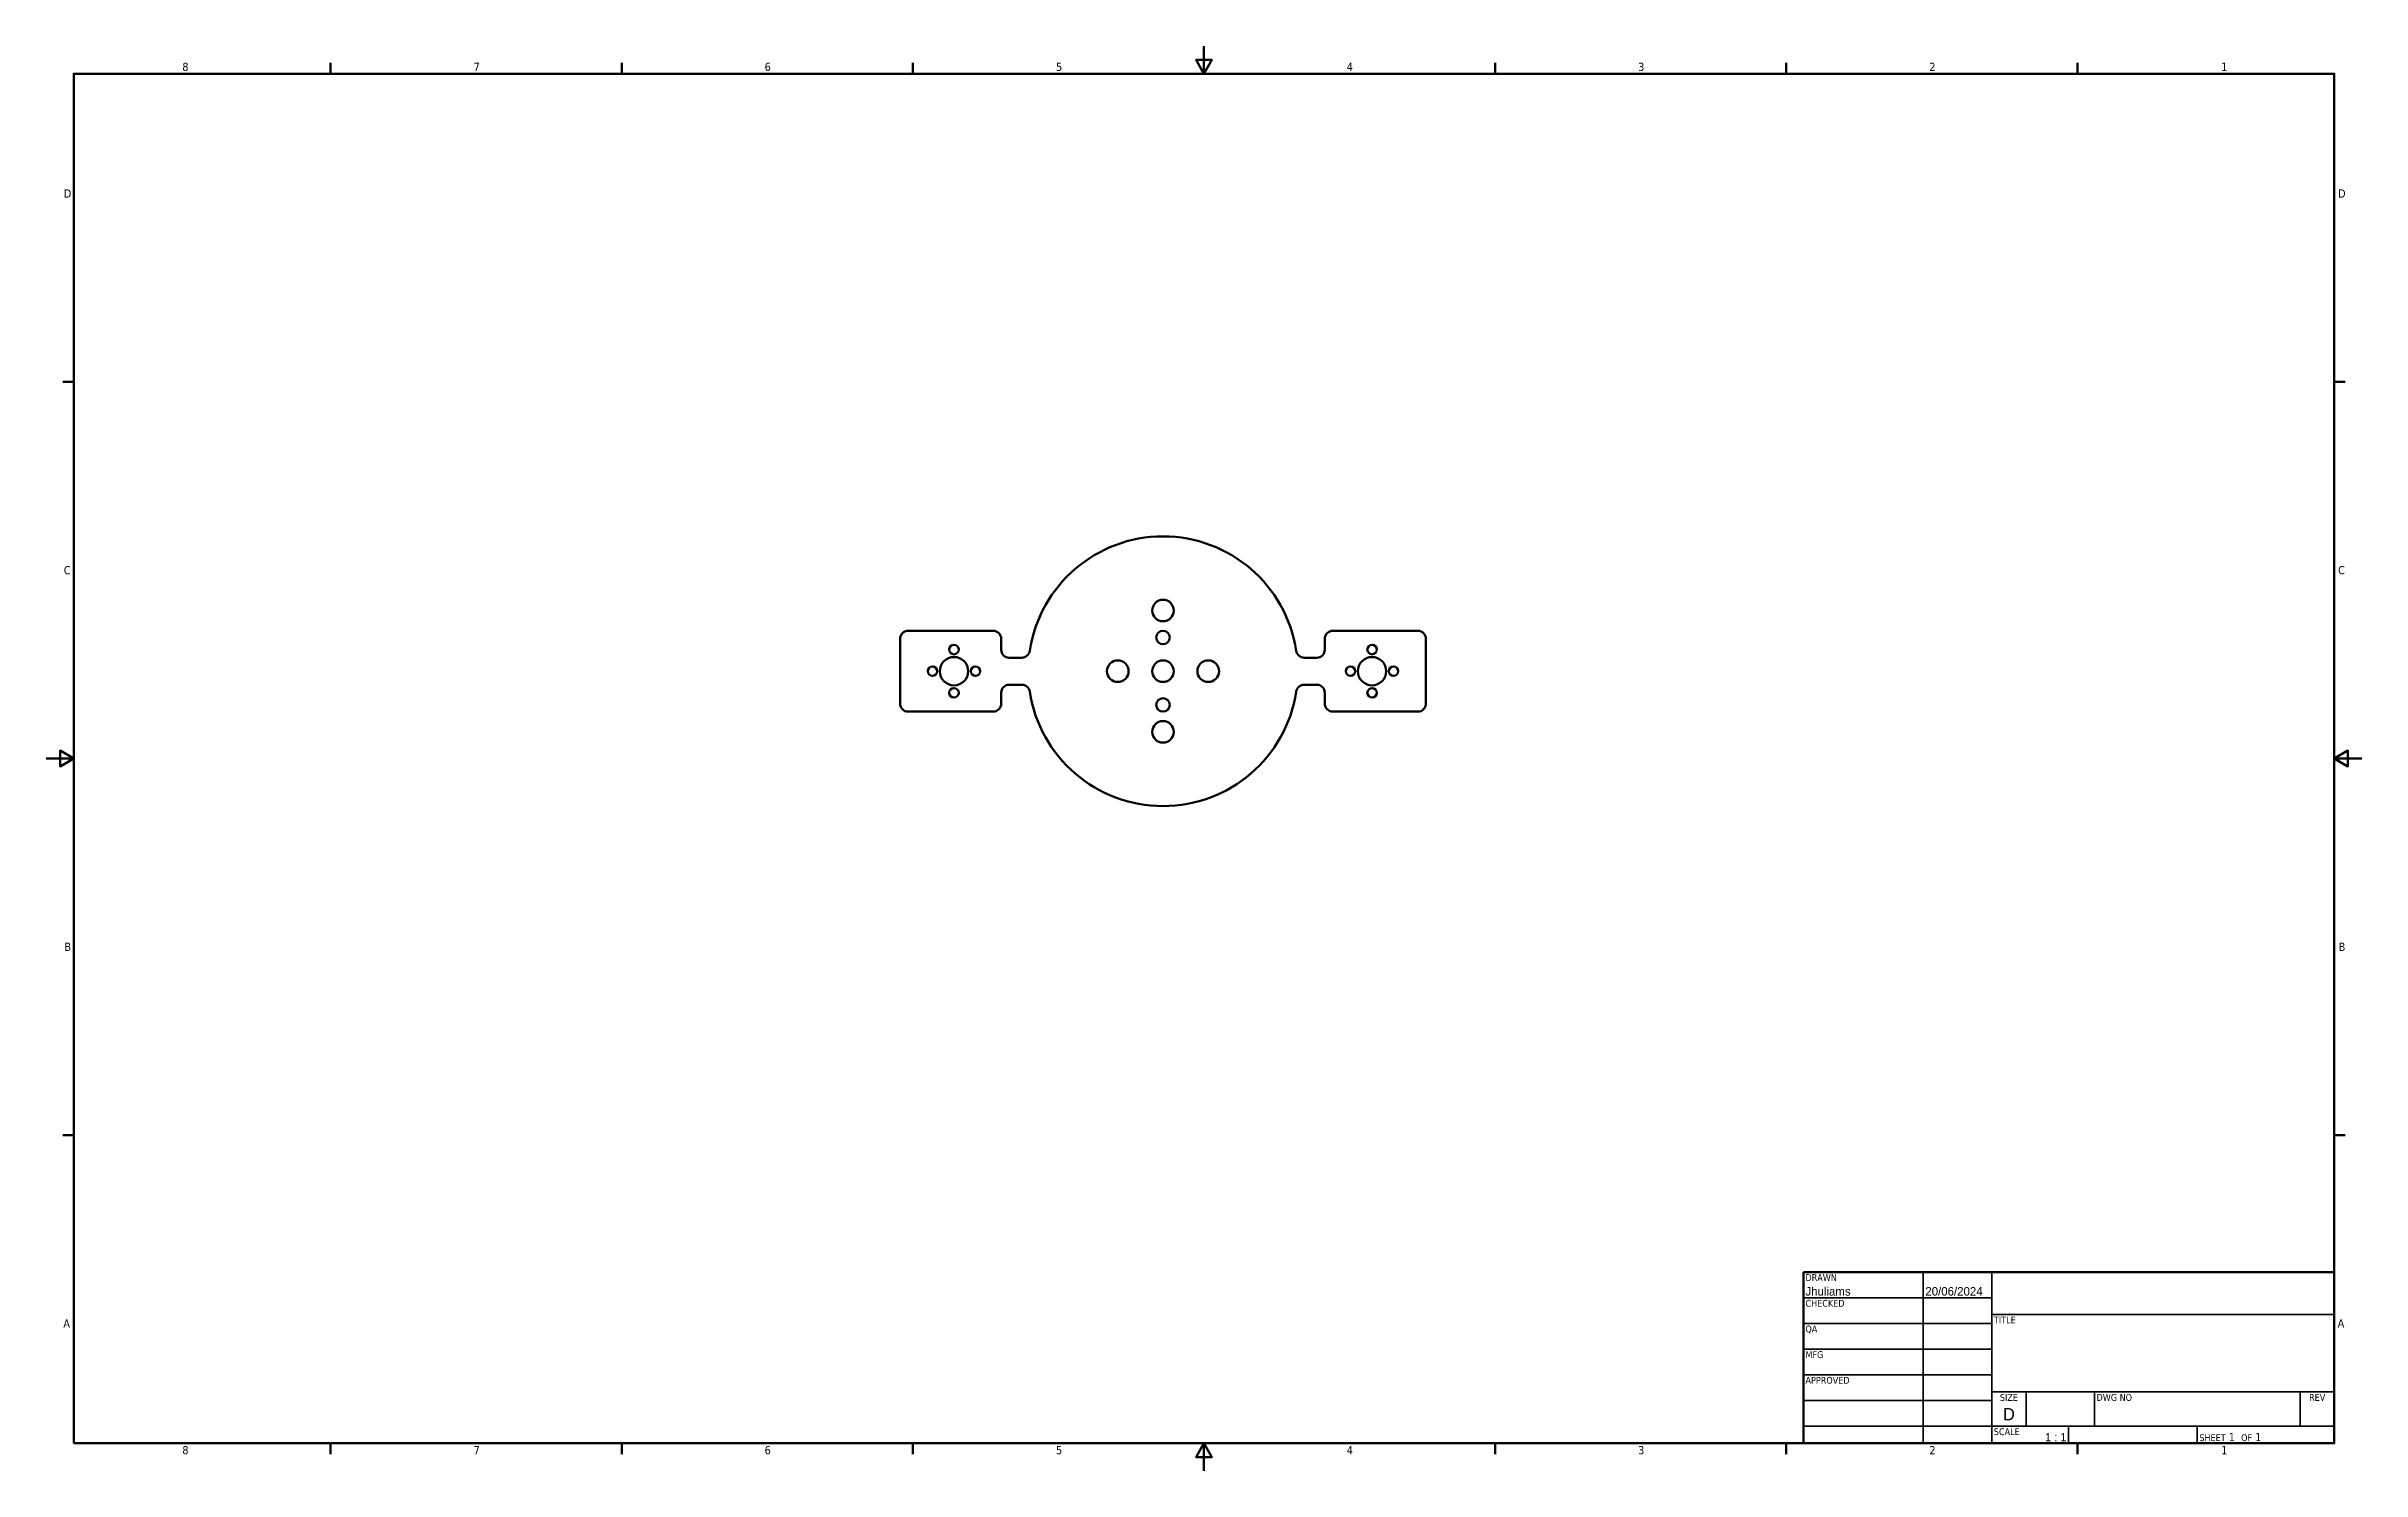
# Paper-space layout 'Sheet_1' of a CAD drawing. Header units: millimetres. Extents: x 3 to 861, y 15 to 544.
import ezdxf
from ezdxf.enums import TextEntityAlignment as Align

# ---------------------------------------------------------------- set-up
doc = ezdxf.new("R2018")
doc.units = ezdxf.units.MM
for name, color, linetype, lineweight in [('Border (ANSI)', 7, 'Continuous', 70), ('Title (ANSI)', 7, 'Continuous', 50), ('Visible (ANSI)', 7, 'Continuous', 50)]:
    doc.layers.add(name, color=color, linetype=linetype, lineweight=lineweight)
doc.styles.add('Note Text (ANSI)', font='tahoma.ttf')
doc.styles.add('Text Style30', font='tahoma.ttf')
doc.styles.add('Text Style38', font='tahoma.ttf')
doc.styles.add('Text Style39', font='tahoma.ttf')

# ---------------------------------------------------------------- blocks, each defined once
blk = doc.blocks.new('Borders Default Border')
at = {"layer": 'Border (ANSI)'}
for p, q in [((107.95, 533.4), (107.95, 537.46)), ((215.9, 533.4), (215.9, 537.46)), ((323.85, 533.4), (323.85, 537.46)), ((539.75, 533.4), (539.75, 537.46)), ((647.7, 533.4), (647.7, 537.46)), ((755.65, 533.4), (755.65, 537.46)), ((12.7, 419.1), (8.64, 419.1)), ((850.9, 419.1), (854.96, 419.1)), ((12.7, 139.7), (8.64, 139.7)), ((850.9, 139.7), (854.96, 139.7)), ((107.95, 25.4), (107.95, 21.34)), ((215.9, 25.4), (215.9, 21.34)), ((323.85, 25.4), (323.85, 21.34)), ((539.75, 25.4), (539.75, 21.34)), ((647.7, 25.4), (647.7, 21.34)), ((755.65, 25.4), (755.65, 21.34))]:
    blk.add_line(p, q, dxfattribs=at)
at = {"layer": 'Border (ANSI)', "flags": 128}
for points in [[(431.8, 543.56), (431.8, 533.4), (428.87, 538.48), (434.73, 538.48), (431.8, 533.4)], [(12.7, 25.4), (12.7, 533.4), (850.9, 533.4), (850.9, 25.4), (12.7, 25.4)], [(2.54, 279.4), (12.7, 279.4), (7.62, 282.33), (7.62, 276.47), (12.7, 279.4)], [(861.06, 279.4), (850.9, 279.4), (855.98, 282.33), (855.98, 276.47), (850.9, 279.4)], [(431.8, 15.24), (431.8, 25.4), (428.87, 20.32), (434.73, 20.32), (431.8, 25.4)]]:
    blk.add_lwpolyline(points, dxfattribs=at)
at = {"layer": 'Border (ANSI)', "char_height": 3.05, "attachment_point": 7, "style": 'Note Text (ANSI)'}
for s, insert in [('8', (52.98, 534.35)), ('7', (160.98, 534.42)), ('6', (268.9, 534.35)), ('5', (376.93, 534.35)), ('4', (484.71, 534.42)), ('3', (592.78, 534.35)), ('2', (700.75, 534.42)), ('1', (808.94, 534.42)), ('D', (9.04, 487.43)), ('D', (852.32, 487.43)), ('C', (9.04, 347.67)), ('C', (852.32, 347.67)), ('B', (9.23, 208.03)), ('B', (852.51, 208.03)), ('A', (8.86, 68.33)), ('A', (852.14, 68.33)), ('8', (52.98, 21.27)), ('7', (160.98, 21.34)), ('6', (268.9, 21.27)), ('5', (376.93, 21.27)), ('4', (484.71, 21.34)), ('3', (592.78, 21.27)), ('2', (700.75, 21.34)), ('1', (808.94, 21.34))]:
    blk.add_mtext(s, dxfattribs=dict(at, insert=insert))
blk = doc.blocks.new('Title Blocks ANSI - Large')
at = {"layer": 'Title (ANSI)'}
for p, q in [((127, 189.23), (127, 125.73)), ((323.85, 189.23), (127, 189.23)), ((323.85, 125.73), (323.85, 189.23)), ((127, 125.73), (323.85, 125.73))]:
    blk.add_line(p, q, dxfattribs=at)
at = {"layer": 'Title (ANSI)', "lineweight": 35}
for p, q in [((171.45, 125.73), (171.45, 189.23)), ((196.85, 125.73), (196.85, 189.23)), ((127, 179.7), (196.85, 179.7)), ((196.85, 173.48), (323.85, 173.48)), ((127, 170.18), (196.85, 170.18)), ((127, 160.65), (196.85, 160.65)), ((127, 151.13), (196.85, 151.13)), ((127, 141.6), (196.85, 141.6)), ((323.85, 144.78), (196.85, 144.78)), ((209.55, 132.08), (209.55, 144.78)), ((234.95, 132.08), (234.95, 144.78)), ((311.15, 132.08), (311.15, 144.78)), ((196.85, 132.08), (127, 132.08)), ((323.85, 132.08), (196.85, 132.08)), ((225.3, 132.08), (225.3, 125.73)), ((273.05, 132.08), (273.05, 125.73))]:
    blk.add_line(p, q, dxfattribs=at)
at = {"layer": 'Title (ANSI)', "style": 'Text Style38'}
for s, p in [('DRAWN', (127.76, 188.47)), ('CHECKED', (127.76, 178.94)), ('TITLE', (197.61, 172.72)), ('QA', (127.76, 169.42)), ('MFG', (127.76, 159.89)), ('APPROVED', (127.76, 150.37)), ('DWG NO', (235.71, 144.02)), ('SCALE', (197.61, 131.32))]:
    blk.add_text(s, height=2.54, dxfattribs=at).set_placement(p, align=Align.TOP_LEFT)
for s, p in [('SIZE', (203.2, 144.02)), ('REV', (317.5, 144.02))]:
    blk.add_text(s, height=2.54, dxfattribs=at).set_placement(p, align=Align.TOP_CENTER)
at = {"layer": 'Title (ANSI)', "insert": (273.81, 126.49), "char_height": 3.048, "attachment_point": 7, "style": 'Note Text (ANSI)'}
blk.add_mtext('\\fTahoma|b0|i0;{\\H2.5400;SHEET}\\fTahoma|b0|i0;{\\H3.0480; 1  }\\fTahoma|b0|i0;{\\H2.5400;OF}\\fTahoma|b0|i0;{\\H3.0480; 1 }', dxfattribs=at)
at = {"layer": 'Title (ANSI)'}
for tag, height, style, p in [('AUTHOR', 3.17, 'Text Style39', (127.76, 180.47)), ('CREATION_DATE', 3.17, 'Text Style39', (172.21, 180.47)), ('CHECKED_BY', 3.17, 'Text Style39', (127.76, 170.94)), ('CHECKED_DATE', 3.17, 'Text Style39', (172.21, 170.94)), ('MFG_APPROVED_BY', 3.17, 'Text Style39', (127.76, 151.89)), ('MFG_APPROVED_DATE', 3.17, 'Text Style39', (172.21, 151.89)), ('ENG_APPROVED_BY', 3.17, 'Text Style39', (127.76, 142.37)), ('ENG_APPROVAL_DATE', 3.17, 'Text Style39', (172.21, 142.37)), ('PART_NUMBER', 4.57, 'Text Style30', (235.71, 132.84))]:
    blk.add_attdef(tag, text='', height=height, dxfattribs=dict(at, style=style)).set_placement(p, align=Align.BOTTOM_LEFT)
for tag, height, style, p in [('COMPANY', 3.17, 'Text Style39', (260.35, 181.36)), ('Sheet_Size', 4.57, 'Text Style30', (203.2, 136.52)), ('REVISION_NUMBER', 3.17, 'Text Style39', (317.5, 136.52))]:
    blk.add_attdef(tag, text='', height=height, dxfattribs=dict(at, style=style)).set_placement(p, align=Align.MIDDLE_CENTER)
at = {"layer": 'Title (ANSI)', "style": 'Text Style30'}
blk.add_attdef('TITLE', text='', height=4.57, dxfattribs=at).set_placement((197.61, 158.06), align=Align.MIDDLE_LEFT)
at = {"layer": 'Title (ANSI)', "style": 'Note Text (ANSI)'}
blk.add_attdef('Initial_View_Scale', text='', height=3.05, dxfattribs=at).set_placement((224.54, 126.49), align=Align.BOTTOM_RIGHT)

psp = doc.layouts.new('Sheet_1')

# ---------------------------------------------------------------- linework, layer by layer
at = {"layer": 'Visible (ANSI)'}
for p, q in [((353.6, 326.78), (322.1, 326.78)), ((511.1, 326.78), (479.6, 326.78)), ((319.1, 323.78), (319.1, 299.78)), ((356.6, 319.78), (356.6, 323.78)), ((476.6, 323.78), (476.6, 319.78)), ((514.1, 299.78), (514.1, 323.78)), ((364.21, 316.78), (359.6, 316.78)), ((473.6, 316.78), (468.99, 316.78)), ((356.6, 299.78), (356.6, 303.78)), ((359.6, 306.78), (364.21, 306.78)), ((468.99, 306.78), (473.6, 306.78)), ((476.6, 303.78), (476.6, 299.78)), ((322.1, 296.78), (353.6, 296.78)), ((479.6, 296.78), (511.1, 296.78))]:
    psp.add_line(p, q, dxfattribs=at)
for centre, radius in [((416.6, 334.28), 4), ((416.6, 324.28), 2.5), ((339.1, 319.78), 1.75), ((494.1, 319.78), 1.75), ((331.1, 311.78), 1.75), ((339.1, 311.78), 5.25), ((347.1, 311.78), 1.75), ((399.83, 311.78), 4), ((416.6, 311.78), 4), ((433.37, 311.78), 4), ((486.1, 311.78), 1.75), ((494.1, 311.78), 5.25), ((502.1, 311.78), 1.75), ((339.1, 303.78), 1.75), ((416.6, 299.28), 2.5), ((494.1, 303.78), 1.75), ((416.6, 289.28), 4)]:
    psp.add_circle(centre, radius, dxfattribs=at)
for centre, radius, start, end in [((416.6, 311.78), 50, 8.6816, 171.3184), ((322.1, 323.78), 3, 90, 180), ((353.6, 323.78), 3, 0, 90), ((479.6, 323.78), 3, 90, 180), ((511.1, 323.78), 3, 0, 90), ((359.6, 319.78), 3, 180, 270), ((364.21, 319.78), 3, 270, 351.3184), ((468.99, 319.78), 3, 188.6816, 270), ((473.6, 319.78), 3, 270, 0), ((359.6, 303.78), 3, 90, 180), ((364.21, 303.78), 3, 8.6816, 90), ((416.6, 311.78), 50, 188.6816, 351.3184), ((468.99, 303.78), 3, 90, 171.3184), ((473.6, 303.78), 3, 0, 90), ((322.1, 299.78), 3, 180, 270), ((353.6, 299.78), 3, 270, 0), ((479.6, 299.78), 3, 180, 270), ((511.1, 299.78), 3, 270, 0)]:
    psp.add_arc(centre, radius, start, end, dxfattribs=at)

# ---------------------------------------------------------------- block references
psp.add_blockref('Borders Default Border', (0, 0))
ref = psp.add_blockref('Title Blocks ANSI - Large', (527.05, -100.33))
lines = psp.add_mtext('Jhuliams', dxfattribs={"layer": 'Title (ANSI)', "insert": (654.81, 80.14), "char_height": 3.175, "attachment_point": 7, "style": 'Text Style39'})
ref.add_attrib('AUTHOR', '', (654.81, 80.14)).embed_mtext(lines)
lines = psp.add_mtext('20/06/2024', dxfattribs={"layer": 'Title (ANSI)', "insert": (699.26, 80.14), "char_height": 3.175, "attachment_point": 7, "style": 'Text Style39'})
ref.add_attrib('CREATION_DATE', '', (699.26, 80.14)).embed_mtext(lines)
lines = psp.add_mtext('D', dxfattribs={"layer": 'Title (ANSI)', "insert": (730.25, 36.2), "char_height": 4.57, "width": 12.7, "attachment_point": 5, "style": 'Text Style30'})
ref.add_attrib('Sheet_Size', '', (730.25, 36.2)).embed_mtext(lines)
lines = psp.add_mtext('1 : 1', dxfattribs={"layer": 'Title (ANSI)', "insert": (751.59, 26.16), "char_height": 3.048, "attachment_point": 9, "style": 'Note Text (ANSI)'})
ref.add_attrib('Initial_View_Scale', '', (751.59, 26.16)).embed_mtext(lines)

doc.saveas('drawing.dxf')
